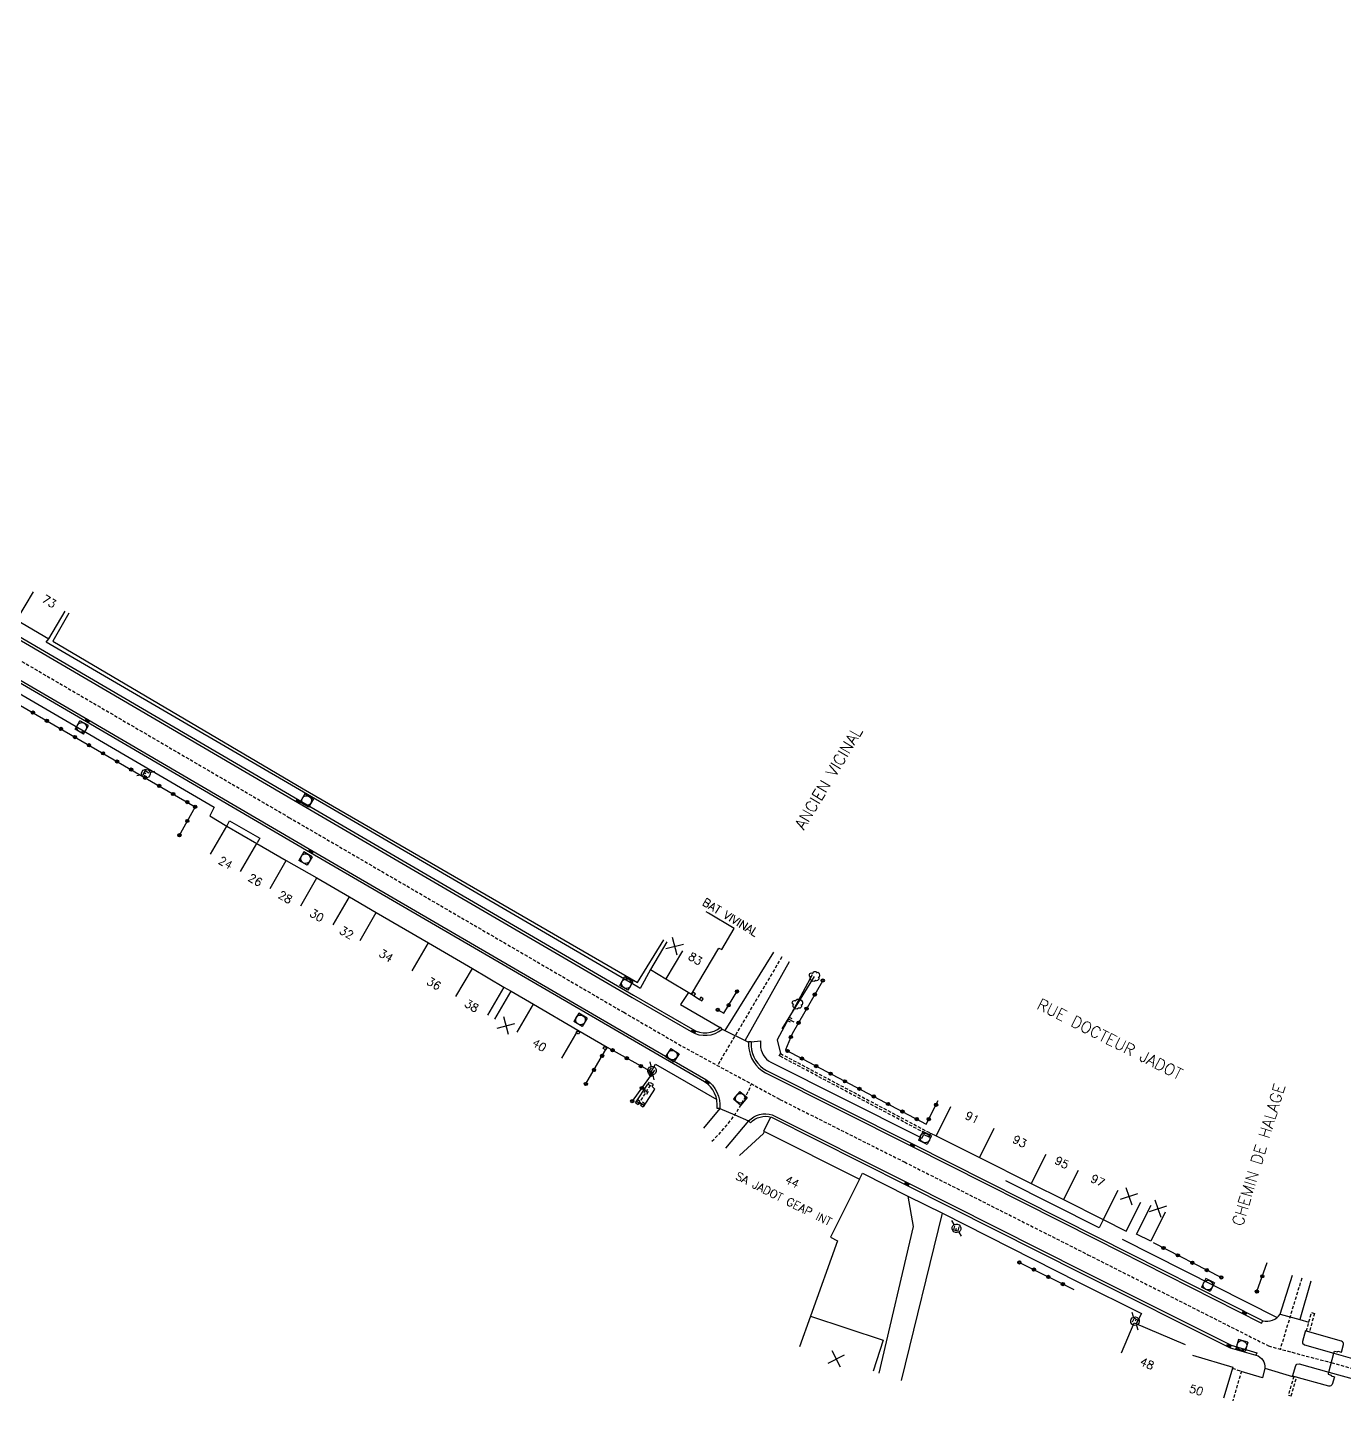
# Model space of a CAD drawing. Header units: millimetres. Extents: x 104999 to 106000, y 137000 to 138000.
# Drawn here: x 105618.4 to 105821.1, y 137601.1 to 137816.3 of the extents above; entities that cross this region are included whole.
import ezdxf
from ezdxf.enums import TextEntityAlignment as Align

# ---------------------------------------------------------------- set-up
doc = ezdxf.new("R2010")
doc.units = ezdxf.units.MM
doc.linetypes.add('DASHED', pattern=[0.75, 0.5, -0.25])
doc.layers.get('0').update_dxf_attribs({"linetype": 'CONTINUOUS'})
for name, color, linetype in [('W0001', 6, 'DASHED'), ('W0008', 7, 'CONTINUOUS'), ('W0100', 7, 'CONTINUOUS'), ('W0112', 1, 'DASHED'), ('W0211', 2, 'CONTINUOUS'), ('W0220', 5, 'DASHED'), ('W0300', 7, 'CONTINUOUS'), ('W0302', 3, 'CONTINUOUS'), ('W0322', 7, 'CONTINUOUS'), ('W0330', 7, 'CONTINUOUS'), ('W0334', 7, 'CONTINUOUS'), ('W0400', 7, 'CONTINUOUS'), ('W0420', 7, 'CONTINUOUS'), ('W0471', 7, 'CONTINUOUS'), ('W0984', 7, 'CONTINUOUS'), ('W0989', 7, 'CONTINUOUS'), ('W0991', 7, 'CONTINUOUS'), ('W1102', 7, 'CONTINUOUS')]:
    doc.layers.add(name, color=color, linetype=linetype)
doc.styles.get("Standard").update_dxf_attribs({"font": 'romans.shx', "width": 0.85})

# ---------------------------------------------------------------- blocks, each defined once
blk = doc.blocks.new('T420')
for p, q in [((0.75, 0.75), (-0.75, 0.75)), ((-0.75, 0.75), (-0.75, -0.75)), ((0.75, 0.75), (0.75, -0.75)), ((0.75, -0.75), (-0.75, -0.75))]:
    blk.add_line(p, q)
blk.add_ellipse((0, 0), major_axis=(-0.53, 0.53), ratio=1, start_param=3.926991, end_param=10.210176)
blk = doc.blocks.new('T400')
for p, q in [((-0.15, 0.3), (0.15, 0.3)), ((-0.15, -0.25), (-0.15, 0.3)), ((-0.15, 0.15), (0.15, 0.15)), ((-0.15, 0), (0.15, 0)), ((0.15, 0.3), (0.15, -0.25)), ((-0.15, -0.15), (0.15, -0.15)), ((-0.15, -0.25), (-0.15, -0.3)), ((-0.15, -0.3), (0.15, -0.3)), ((0.15, -0.3), (0.15, -0.25))]:
    blk.add_line(p, q)
blk = doc.blocks.new('T471')
for p, q in [((-0.333334, 0.333334), (-0.333334, -0.333334)), ((-0.333334, 0.333334), (0.333334, 0.333334)), ((-0.333334, 0), (0, 0)), ((0.500001, 0.500001), (1.000002, 1.000002)), ((-0.500001, -0.500001), (-1.000002, -1.000002)), ((-0.333334, -0.333334), (0.333334, -0.333334))]:
    blk.add_line(p, q)
blk.add_ellipse((0, 0), major_axis=(0.471405, 0.471405), ratio=1, start_param=5.4977871438, end_param=11.780972451)
blk = doc.blocks.new('t211o')
at = {"color": 0, "linetype": 'Continuous'}
for p, q in [((-0.29, 0.5), (-0.29, 0)), ((0, 1), (0, 0)), ((0.29, 0.5), (0.29, 0))]:
    blk.add_line(p, q, dxfattribs=at)
blk = doc.blocks.new('t220o')
at = {"color": 0, "linetype": 'Continuous'}
for p, q in [((-0.25, 0.25), (0.25, 0.25)), ((-0.25, -0.25), (0.25, -0.25))]:
    blk.add_line(p, q, dxfattribs=at)
blk = doc.blocks.new('t322o')
at = {"color": 0, "linetype": 'Continuous'}
for radius in [0.25, 0.15]:
    blk.add_circle((0, 0), radius, dxfattribs=at)
blk = doc.blocks.new('T300')
for p, q in [((-0.8, 0.51), (-0.86, 0.34)), ((-0.86, 0.34), (-0.86, 0.17)), ((-0.86, 0.17), (-0.74, 0.06)), ((-0.69, 0.63), (-0.8, 0.51)), ((-0.8, -0.06), (-0.74, 0.06)), ((-0.74, 0.06), (-0.69, 0.11)), ((-0.57, 0.69), (-0.69, 0.63)), ((-0.46, 0.69), (-0.57, 0.69)), ((-0.29, 0.63), (-0.46, 0.69)), ((-0.29, 0.63), (-0.17, 0.74)), ((-0.23, 0.57), (-0.29, 0.63)), ((-0.17, 0.74), (-0.06, 0.8)), ((-0.06, 0.8), (0.06, 0.8)), ((0.06, 0.8), (0.23, 0.74)), ((0.23, 0.74), (0.34, 0.63)), ((0.34, 0.63), (0.4, 0.51)), ((0.46, 0.46), (0.34, 0.46)), ((0.4, 0.51), (0.4, 0.46)), ((0.57, 0.4), (0.46, 0.46)), ((0.57, 0.4), (0.69, 0.29)), ((0.69, 0.29), (0.74, 0.17)), ((0.74, 0.06), (0.69, -0.17)), ((0.74, 0.17), (0.74, 0.06)), ((-0.8, -0.17), (-0.8, -0.06)), ((-0.8, -0.23), (-0.8, -0.17)), ((-0.74, -0.34), (-0.8, -0.23)), ((-0.69, -0.4), (-0.74, -0.34)), ((-0.51, -0.46), (-0.69, -0.4)), ((-0.4, -0.46), (-0.51, -0.46)), ((-0.4, -0.46), (-0.34, -0.46)), ((-0.34, -0.46), (-0.34, -0.4)), ((-0.34, -0.51), (-0.34, -0.46)), ((-0.29, -0.63), (-0.34, -0.51)), ((-0.17, -0.74), (-0.29, -0.63)), ((-0.06, -0.8), (-0.17, -0.74)), ((0.06, -0.8), (-0.06, -0.8)), ((0.17, -0.74), (0.06, -0.8)), ((0.23, -0.69), (0.17, -0.74)), ((0.29, -0.46), (0.23, -0.46)), ((0.29, -0.63), (0.23, -0.69)), ((0.46, -0.4), (0.29, -0.46)), ((0.34, -0.51), (0.29, -0.63)), ((0.34, -0.51), (0.34, -0.46)), ((0.57, -0.34), (0.46, -0.4)), ((0.63, -0.29), (0.57, -0.34)), ((0.69, -0.17), (0.63, -0.29))]:
    blk.add_line(p, q)
blk = doc.blocks.new('t991o')
at = {"color": 0, "linetype": 'Continuous'}
for p, q in [((-1, 1), (1, -1)), ((-1, -1), (1, 1))]:
    blk.add_line(p, q, dxfattribs=at)

msp = doc.modelspace()

# ---------------------------------------------------------------- linework, layer by layer
at = {"layer": 'W0001'}
for points in [[(105432, 137816.34, -0.039176), (105455.16, 137810.61, -0.057606), (105477.92, 137800.88), (105511.41, 137780.94), (105518.76, 137776.62), (105524.04, 137773.51), (105562.78, 137750.93), (105593.16, 137732.92), (105609.05, 137723.66), (105658.6, 137694.72), (105710.16, 137664.69), (105719.21, 137659.43), (105734.24, 137651.26), (105753.4, 137641.63), (105781.67, 137627.35), (105809.49, 137613.3, 0.003427), (105819.17, 137610.72), (105828.51, 137608.1, -0.075468), (105840.58, 137603.07)], [(105723.73, 137644.82, 0.108076), (105729.85, 137653.65, 0.108076)]]:
    msp.add_lwpolyline(points, format="xyb", dxfattribs=at)
for points in [[(105734.52, 137673.22), (105724.6, 137656.51)], [(105814.61, 137623.72), (105811.3, 137612.81)]]:
    msp.add_lwpolyline(points, dxfattribs=at)
at = {"layer": 'W0008'}
for points in [[(105455.89, 137813.81, -0.071677), (105479.5, 137803.29), (105513.06, 137783.27), (105516.9, 137780.96), (105525.32, 137776.03), (105565.82, 137752.39), (105610.6, 137726.31), (105660.15, 137697.37), (105711.69, 137667.34), (105720.78, 137662.07, 0.324653), (105725.08, 137662.41, 0.324653)], [(105724.55, 137649.89, 0.283591), (105722.63, 137653.99), (105708.62, 137662.1), (105661.91, 137689.28), (105627.42, 137709.44), (105607.66, 137720.95, 0.244713)], [(105729.78, 137660.14), (105729.81, 137659.51, 0.265116), (105732.17, 137655.73), (105754.78, 137644.37), (105783.06, 137630.09), (105808.27, 137617.35), (105808.61, 137617.15, 0.306558), (105811.3, 137618.19)], [(105729.69, 137647.68, -0.27778), (105732.91, 137648.54), (105753.75, 137638.06), (105780.85, 137624.42), (105803.6, 137613.01), (105807.18, 137611.97), (105807.56, 137611.86, -0.387608), (105808.91, 137609.84), (105808.55, 137608.38)], [(105815.2, 137615.68), (105814.72, 137613.97), (105814.75, 137613.72), (105815.05, 137613.45), (105819.57, 137612.17), (105828.91, 137609.52), (105831.9, 137608.7, 0.412097), (105832.51, 137609.07), (105832.95, 137610.59)], [(105813.19, 137608.56), (105813.68, 137610.27), (105813.84, 137610.47), (105814.23, 137610.54), (105818.76, 137609.27), (105828.11, 137606.67), (105831.09, 137605.82, -0.412097), (105831.42, 137605.18), (105830.79, 137602.9), (105833.86, 137602), (105834.33, 137603.41, -0.347262), (105835.39, 137603.84), (105839.77, 137601.1)]]:
    msp.add_lwpolyline(points, format="xyb", dxfattribs=at)
for points in [[(105725.78, 137661.88), (105733.31, 137673.94)], [(105728.87, 137660.33), (105735.73, 137672.51)], [(105724.95, 137649.85), (105722.44, 137646.86)], [(105729.4, 137647.96), (105725.85, 137643.75)], [(105811.3, 137618.19), (105813.21, 137624.17)], [(105816.01, 137623.27), (105814.31, 137617.34), (105815.68, 137616.97)]]:
    msp.add_lwpolyline(points, dxfattribs=at)
at = {"layer": 'W0100'}
for points in [[(105619.2, 137729.45), (105616.64, 137725.15), (105621.59, 137722.22), (105624.14, 137726.51)], [(105646.54, 137689.03), (105649.03, 137693.37), (105653.63, 137690.72), (105658.18, 137688.1), (105662.89, 137685.41), (105667.91, 137682.47), (105672.06, 137680.09), (105680.09, 137675.4), (105686.85, 137671.42), (105691.7, 137668.58), (105689.17, 137664.26)], [(105716.83, 137675.56), (105714.27, 137671.27), (105716.66, 137669.84), (105720.6, 137667.46), (105724.84, 137674.59), (105725.26, 137674.34), (105727.16, 137677.6), (105723.21, 137679.98), (105722.88, 137680.18)], [(105690.33, 137663.61), (105692.83, 137667.94), (105696.27, 137665.95), (105703.1, 137661.96), (105700.58, 137657.64)], [(105760.52, 137650.13), (105758.29, 137645.66), (105764.95, 137642.32), (105772.93, 137638.32), (105777.91, 137635.83), (105784.01, 137632.75), (105787.58, 137630.97), (105789.81, 137635.44)], [(105728.02, 137642.64), (105731.69, 137646.04), (105731.85, 137646.33), (105746.49, 137638.96), (105742, 137630.04), (105743.1, 137629.49), (105738.94, 137617.88), (105750.14, 137614.17), (105748.57, 137609.42)], [(105793.58, 137633.89), (105791.36, 137629.41), (105789.18, 137630.49), (105791.4, 137634.97)], [(105786.86, 137612.23), (105788.8, 137616.84), (105796.66, 137613.53), (105796.66, 137613.53), (105796.66, 137613.53)], [(105797.77, 137611.89), (105803.98, 137610.03), (105802.55, 137605.24)]]:
    msp.add_lwpolyline(points, dxfattribs=at)
at = {"layer": 'W0112'}
for points in [[(105720.6, 137667.46), (105721.02, 137667.21), (105721.23, 137667.56), (105720.81, 137667.81)], [(105722.41, 137666.79), (105722.06, 137667), (105721.85, 137666.65), (105722.2, 137666.44)], [(105703.2, 137661.32), (105702.85, 137661.52), (105703.05, 137661.86), (105703.4, 137661.66)], [(105707.34, 137658.9), (105707, 137659.1), (105707.2, 137659.44), (105707.55, 137659.24)], [(105757.25, 137645.72), (105734.12, 137658), (105734.3, 137658.34), (105757.43, 137646.06)], [(105714.74, 137653.55), (105714.08, 137653.95), (105713.9, 137653.64), (105714.55, 137653.25)], [(105815.33, 137615.56), (105816.12, 137618.44), (105816.57, 137618.31), (105815.78, 137615.44)], [(105813.37, 137608.59), (105812.55, 137605.73), (105812.99, 137605.6), (105813.82, 137608.46)]]:
    msp.add_lwpolyline(points, close=True, dxfattribs=at)
msp.add_lwpolyline([(105803.92, 137609.84), (105805.31, 137609.42), (105803.98, 137604.81)], dxfattribs=at)
at = {"layer": 'W0211'}
for points in [[(105739.19, 137670.45), (105733.82, 137660.43), (105734.3, 137658.34)], [(105711.98, 137650.73), (105713.9, 137653.64)], [(105713.19, 137650.12), (105714.94, 137652.85), (105714.55, 137653.25)]]:
    msp.add_lwpolyline(points, dxfattribs=at)
at = {"layer": 'W0220'}
msp.add_lwpolyline([(105712.45, 137650.49), (105714.24, 137653.4)], dxfattribs=at)
at = {"layer": 'W0302'}
msp.add_lwpolyline([(105739.49, 137670.18), (105734.53, 137662.16)], dxfattribs=at)
at = {"layer": 'W0322'}
for points in [[(105596.93, 137700.66), (105601.15, 137715.12), (105601.87, 137717.45), (105603.76, 137719.08), (105606.33, 137718.28), (105644.16, 137696.36), (105641.66, 137691.84)], [(105724.65, 137665.07), (105725.6, 137664.56), (105727.74, 137668.11)], [(105740.78, 137669.51), (105736.13, 137661.37), (105735.1, 137658.9), (105756.76, 137647.46), (105758.61, 137651.09)], [(105704.34, 137653.65), (105707.6, 137659.31), (105714.64, 137655.39), (105711.47, 137650.99)], [(105802.22, 137623.84), (105791.77, 137629.16)], [(105771.11, 137626.16), (105779.51, 137621.98)], [(105807.71, 137621.67), (105809.28, 137626.12)]]:
    msp.add_lwpolyline(points, dxfattribs=at)
at = {"layer": 'W0330'}
msp.add_lwpolyline([(105624.68, 137726.2), (105622.23, 137721.85), (105660.77, 137699.13), (105712.3, 137669.27), (105716.36, 137675.85)], dxfattribs=at)
at = {"layer": 'W0334'}
for points in [[(105610.4, 137725.96), (105659.95, 137697.02), (105711.49, 137666.99), (105720.57, 137661.73, 0.324304), (105725.34, 137662.1), (105725.08, 137662.41)], [(105605.65, 137722.12, -0.088338), (105607.86, 137721.29), (105627.62, 137709.78), (105662.12, 137689.62), (105708.82, 137662.44), (105722.84, 137654.33, -0.284236), (105724.95, 137649.85), (105724.55, 137649.89)], [(105600.43, 137716.79, -0.167202), (105602.55, 137720.01, -0.236981), (105606.93, 137719.71), (105626.7, 137708.2), (105647.1, 137696.28), (105646.43, 137694.96), (105649.03, 137693.37), (105649.46, 137694.19), (105654.11, 137691.51), (105653.7, 137690.78)], [(105729.78, 137660.14), (105729.38, 137660.12), (105729.41, 137659.49, 0.265409), (105731.99, 137655.38), (105754.6, 137644.01), (105782.88, 137629.74), (105808.43, 137616.82), (105808.61, 137617.15, 0.306558)], [(105729.78, 137660.14), (105731.23, 137660.27), (105731.23, 137659.7, 0.275587), (105732.84, 137657), (105755.43, 137645.65), (105756.11, 137645.3), (105756.39, 137645.86), (105757.15, 137645.49), (105757.43, 137646.06), (105758.29, 137645.66)], [(105714.39, 137655.53), (105715.08, 137656.71), (105724.49, 137651.26, -0.280275)], [(105729.69, 137647.68), (105729.4, 137647.96, -0.280592), (105733.06, 137648.91), (105753.93, 137638.42), (105781.03, 137624.78), (105803.74, 137613.39), (105807.67, 137612.25), (105807.56, 137611.86)], [(105819.57, 137612.17), (105819.67, 137612.5), (105820.16, 137612.38), (105820.19, 137612.48), (105820.72, 137612.34), (105821.04, 137613.52, 0.337618), (105820.74, 137614.03), (105815.16, 137615.6)], [(105818.75, 137609.28), (105818.67, 137608.94), (105819.15, 137608.8), (105819.13, 137608.69), (105819.65, 137608.53), (105819.31, 137607.36, -0.337618), (105818.79, 137607.09), (105813.21, 137608.64)]]:
    msp.add_lwpolyline(points, format="xyb", dxfattribs=at)
for points in [[(105714.27, 137671.27), (105712.69, 137668.38), (105712.4, 137668.55), (105660.85, 137698.58), (105621.21, 137721.73), (105621.59, 137722.22)], [(105691.7, 137668.58), (105692.83, 137667.94)], [(105720.13, 137667.75), (105718.9, 137665.87), (105725.03, 137662.37)], [(105721.02, 137667.21), (105721.85, 137666.65)], [(105703.1, 137661.96), (105707.6, 137659.31)], [(105725.34, 137662.1), (105729.38, 137660.08)], [(105724.95, 137649.85), (105727.27, 137648.91), (105729.4, 137647.96)], [(105731.85, 137646.33), (105731.76, 137646.38), (105732.82, 137648.57)], [(105746.49, 137638.96), (105746.93, 137639.89), (105753.94, 137636.37), (105759.28, 137633.72), (105780.21, 137623.14), (105789.93, 137618.27), (105789.13, 137616.7)], [(105784.04, 137632.74), (105783.4, 137631.47), (105769.05, 137638.72)], [(105753.94, 137636.37), (105754.74, 137631.7), (105749.47, 137609.12)], [(105752.97, 137607.97), (105759.28, 137633.72)], [(105786.96, 137629.72), (105810.81, 137617.67)], [(105811.3, 137618.19), (105814.31, 137617.34), (105815.68, 137616.97)], [(105818.76, 137609.27), (105819.58, 137612.17)], [(105808.91, 137609.84), (105813.19, 137608.56)], [(105808.55, 137608.38), (105805.29, 137609.34)]]:
    msp.add_lwpolyline(points, dxfattribs=at)
at = {"layer": 'W1102'}
for p, q in [((105651.13, 137686.39), (105653.63, 137690.72)), ((105655.69, 137683.77), (105658.18, 137688.1)), ((105660.41, 137681.07), (105662.89, 137685.41)), ((105665.39, 137678.15), (105667.91, 137682.47)), ((105669.56, 137675.75), (105672.06, 137680.09)), ((105677.57, 137671.08), (105680.09, 137675.4)), ((105719.22, 137674.14), (105716.66, 137669.84)), ((105684.32, 137667.11), (105686.85, 137671.42)), ((105693.77, 137661.62), (105696.27, 137665.95)), ((105767.19, 137646.79), (105764.95, 137642.32)), ((105775.17, 137642.79), (105772.93, 137638.32)), ((105780.15, 137640.3), (105777.91, 137635.83)), ((105786.26, 137637.22), (105784.01, 137632.75)), ((105738.94, 137617.88), (105737.26, 137613.17))]:
    msp.add_line(p, q, dxfattribs=at)

# ---------------------------------------------------------------- block references
at = {"layer": 'W0211'}
for p, rotation in [((105735.55, 137663.65), 241.817186395712), ((105712.14, 137650.97), 236.6165424408924), ((105713.34, 137650.36), 57.2974756343944)]:
    msp.add_blockref('t211o', p, dxfattribs=dict(at, rotation=rotation))
at = {"layer": 'W0220', "rotation": 58.4894031425048}
msp.add_blockref('t220o', (105713.65, 137652.44), dxfattribs=at)
at = {"layer": 'W0300', "rotation": 238.245658653814}
for p in [(105739.49, 137670.18), (105736.86, 137665.93)]:
    msp.add_blockref('T300', p, dxfattribs=at)
at = {"layer": 'W0322'}
for p, rotation in [((105619.15, 137710.86), 329.911182688757), ((105621.31, 137709.6), 329.911182688757), ((105623.48, 137708.35), 329.911182688757), ((105625.64, 137707.09), 329.911182688757), ((105627.8, 137705.84), 329.911182688757), ((105629.96, 137704.59), 329.911182688757), ((105632.13, 137703.33), 329.911182688757), ((105634.29, 137702.08), 329.911182688757), ((105636.45, 137700.83), 329.911182688757), ((105638.62, 137699.57), 329.911182688757), ((105640.78, 137698.32), 329.911182688757), ((105642.94, 137697.07), 329.911182688757), ((105644.15, 137696.35), 61.1220677184341), ((105642.94, 137694.16), 61.1220677184341), ((105641.73, 137691.97), 61.1220677184341), ((105727.62, 137667.91), 58.933752583141), ((105740.83, 137669.59), 240.229397456316), ((105726.33, 137665.77), 58.933752583141), ((105739.59, 137667.42), 240.229397456316), ((105724.65, 137665.07), 331.6150316433061), ((105738.34, 137665.25), 240.229397456316), ((105737.1, 137663.08), 240.229397456316), ((105735.92, 137660.88), 247.417807559522), ((105706.84, 137657.98), 60.0023445251264), ((105708.45, 137658.84), 330.9266021542191), ((105710.63, 137657.62), 330.9266021542191), ((105735.41, 137658.73), 332.16106582951), ((105737.62, 137657.57), 332.16106582951), ((105705.59, 137655.82), 60.0023445251264), ((105712.82, 137656.41), 330.9266021542191), ((105714.4, 137655.06), 234.244491846562), ((105739.83, 137656.4), 332.16106582951), ((105742.04, 137655.23), 332.16106582951), ((105704.34, 137653.65), 60.0023445251264), ((105712.94, 137653.03), 234.244491846562), ((105744.25, 137654.06), 332.16106582951), ((105746.47, 137652.9), 332.16106582951), ((105711.48, 137651), 234.244491846562), ((105748.68, 137651.73), 332.16106582951), ((105750.89, 137650.56), 332.16106582951), ((105758.29, 137650.45), 62.89818499537871), ((105753.1, 137649.39), 332.16106582951), ((105755.31, 137648.23), 332.16106582951), ((105757.15, 137648.23), 62.89818499537871), ((105793.31, 137628.38), 153.022597220457), ((105795.53, 137627.25), 153.022597220457), ((105771.11, 137626.16), 333.539579321681), ((105773.35, 137625.05), 333.539579321681), ((105797.76, 137626.11), 153.022597220457), ((105799.99, 137624.98), 153.022597220457), ((105775.58, 137623.93), 333.539579321681), ((105777.82, 137622.82), 333.539579321681), ((105802.22, 137623.84), 153.022597220457), ((105808.54, 137624.02), 70.61531476012391), ((105807.71, 137621.67), 70.61531476012391)]:
    msp.add_blockref('t322o', p, dxfattribs=dict(at, rotation=rotation))
at = {"layer": 'W0400'}
for p, rotation in [((105627.52, 137709.59), 59.77927238457499), ((105660.04, 137697.2), 59.70797184248603), ((105662, 137689.44), 59.69735626466101), ((105720.93, 137661.75), 64.94227318599745), ((105723.07, 137653.93), 52.44248775412859), ((105754.68, 137644.22), 63.31628540967894), ((105753.8, 137638.23), 63.30693791903997), ((105805.8, 137618.4), 63.188701871012), ((105803.4, 137613.28), 63.35851940659202)]:
    msp.add_blockref('T400', p, dxfattribs=dict(at, rotation=rotation))
at = {"layer": 'W0420'}
for p, rotation in [((105626.68, 137708.57), 240.612901244469), ((105661.33, 137697.31), 329.697356264661), ((105661.16, 137688.37), 329.7302655589671), ((105710.58, 137669.12), 241.251492871987), ((105703.51, 137663.52), 329.7302655589671), ((105717.65, 137658.08), 56.6859416881212), ((105728.13, 137651.45), 49.8481800580771), ((105756.58, 137645.33), 333.316285409679), ((105800.16, 137622.67), 333.1866887903029), ((105805.39, 137613.37), 343.219683981556)]:
    msp.add_blockref('T420', p, dxfattribs=dict(at, rotation=rotation))
at = {"layer": 'W0471'}
for p, rotation in [((105636.56, 137701.46), 329.779272384575), ((105714.52, 137655.69), 56.6859416881212), ((105761.43, 137631.41), 76.2436227411072), ((105788.93, 137617.1), 242.7844658806829)]:
    msp.add_blockref('T471', p, dxfattribs=dict(at, rotation=rotation))
at = {"layer": 'W0991'}
for p, rotation in [((105718.03, 137674.85), 59.21754520327982), ((105692.05, 137662.62), 59.99107789735988), ((105788.03, 137636.33), 63.46644136212616), ((105792.49, 137634.43), 63.6551216379063), ((105742.92, 137611.29), 71.68246511486085)]:
    msp.add_blockref('t991o', p, dxfattribs=dict(at, rotation=rotation))

# ---------------------------------------------------------------- texts
at = {"layer": 'W0984'}
for s, rotation, p in [('BAT VIVINAL', 328.8478, (105726.6, 137679.33)), ('SA JADOT GEAP INT', 333.2889, (105734.81, 137635.95))]:
    msp.add_text(s, height=1.25, rotation=rotation, dxfattribs=at).set_placement(p, align=Align.MIDDLE)
at = {"layer": 'W0989'}
for s, rotation, p in [('ANCIEN VICINAL', 59.3064, (105741.71, 137700.79)), ('RUE DOCTEUR JADOT', 333.2056, (105785.07, 137660.55)), ('CHEMIN DE HALAGE', 73.1067, (105807.95, 137642.73))]:
    msp.add_text(s, height=1.75, rotation=rotation, dxfattribs=at).set_placement(p, align=Align.MIDDLE)
at = {"layer": 'W0991'}
for s, rotation, p in [('73', 329.2871, (105621.67, 137727.98)), ('24', 330.0496, (105648.84, 137687.71)), ('26', 330.1117, (105653.42, 137685.07)), ('28', 330.2052, (105658.04, 137682.42)), ('30', 329.6959, (105662.9, 137679.61)), ('32', 330.0846, (105667.48, 137676.95)), ('34', 329.7364, (105673.56, 137673.42)), ('83', 328.8478, (105721.21, 137672.94)), ('36', 329.5438, (105680.94, 137669.1)), ('38', 329.5947, (105686.75, 137665.69)), ('40', 329.7303, (105697.17, 137659.63)), ('91', 333.4243, (105763.86, 137648.46)), ('93', 333.3859, (105771.18, 137644.79)), ('95', 333.3673, (105777.67, 137641.54)), ('44', 333.3722, (105736.13, 137638.57)), ('97', 333.2381, (105783.2, 137638.76)), ('48', 337.0984, (105790.79, 137610.57)), ('50', 343.3641, (105798.38, 137606.49))]:
    msp.add_text(s, height=1.25, rotation=rotation, dxfattribs=at).set_placement(p, align=Align.MIDDLE)

doc.saveas('drawing.dxf')
